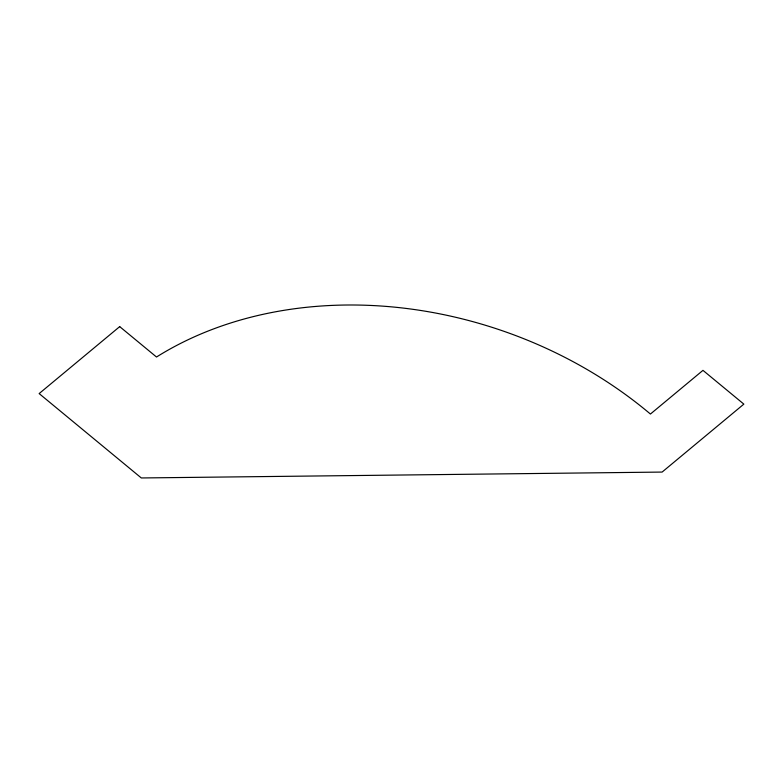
<?xml version="1.0" encoding="UTF-8"?>
<svg xmlns="http://www.w3.org/2000/svg" width="783" height="783" viewBox="0 0 783 783"><rect width="100%" height="100%" fill="white"/><g stroke="black" fill="none" stroke-linecap="round" stroke-linejoin="round"><path stroke-width="1.17" d="M119.701 326.619L39.15 393.585L141.312 477.963L662.115 472.071L743.85 404.126L702.968 370.359L650.428 414.041A377.788 296.483 19.2 0 0 156.502 357.009L119.701 326.619"/></g></svg>
